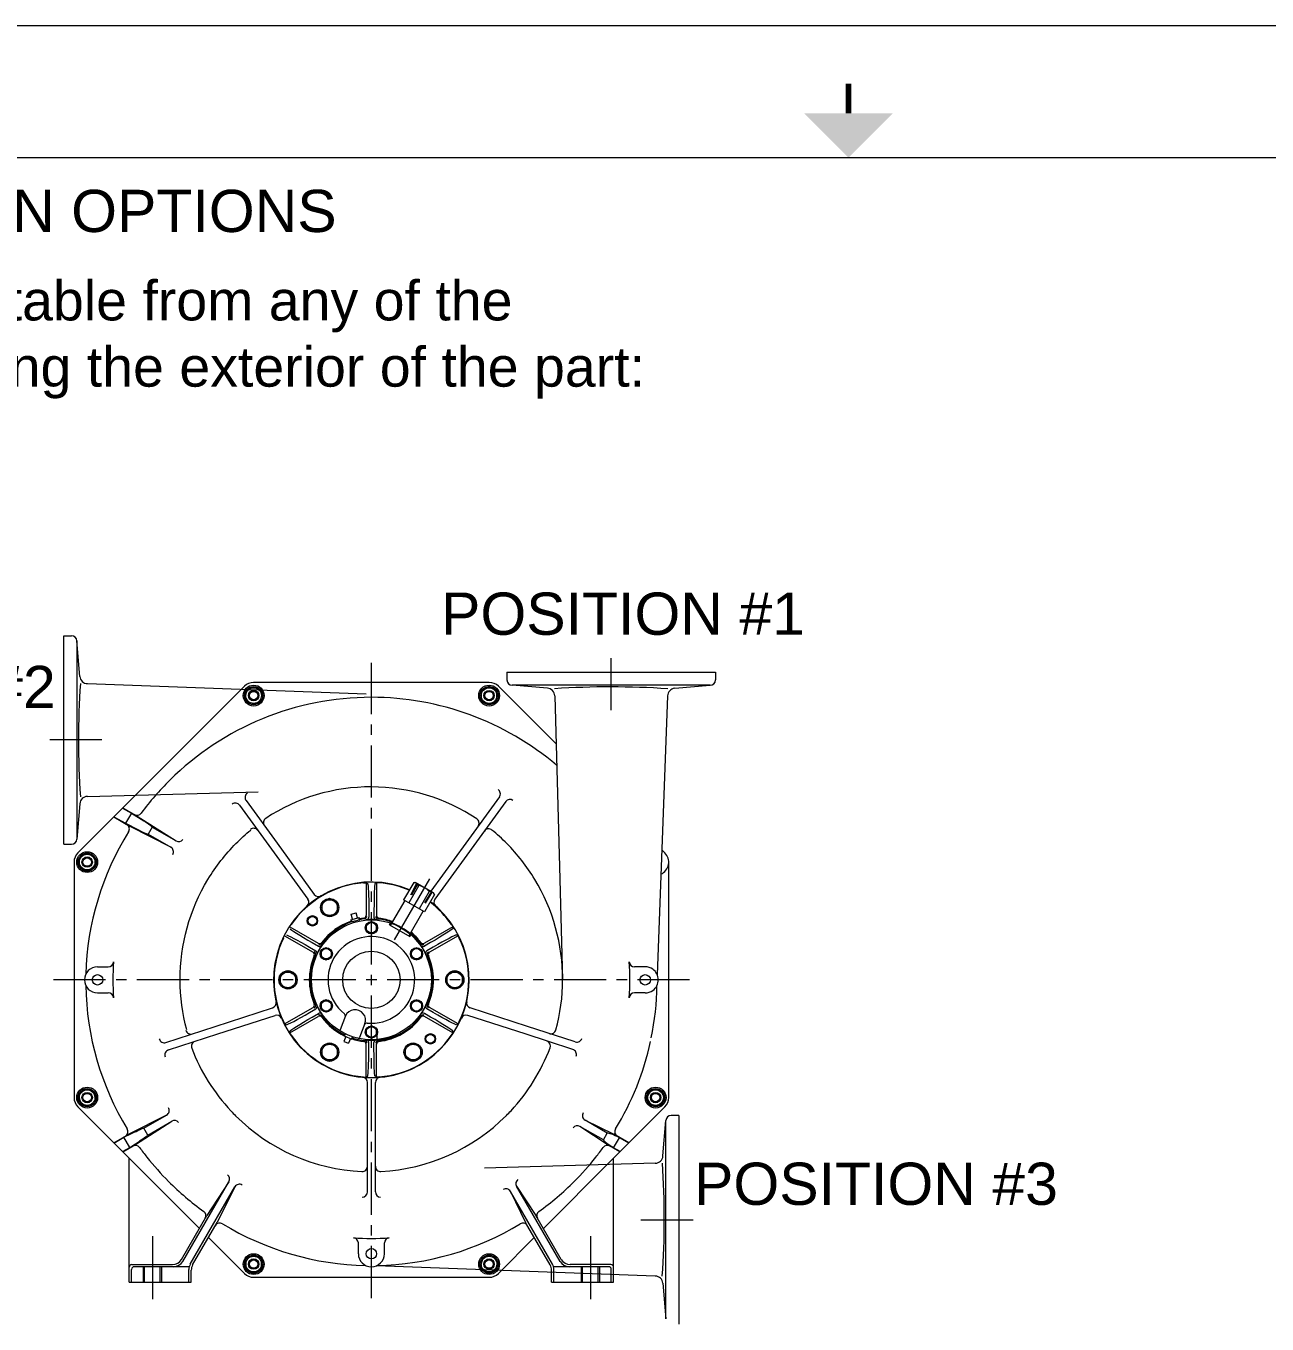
# Model space of a CAD drawing. Header units: millimetres. Extents: x -1229 to 6348, y -522 to 5252.
# Drawn here: x 1558 to 3069, y 3671 to 5252 of the extents above; entities that cross this region are included whole.
import ezdxf
from ezdxf.enums import TextEntityAlignment as Align

# ---------------------------------------------------------------- set-up
doc = ezdxf.new("R2010")
doc.units = ezdxf.units.MM
doc.header["$LTSCALE"] = 25.4
doc.linetypes.add('CENTER', pattern=[2, 1.25, -0.25, 0.25, -0.25])
doc.linetypes.add('HIDDEN', pattern=[0.375, 0.25, -0.125])
for name, color, linetype, lineweight in [('CEN', 3, 'CENTER', 5), ('CEN-HIDE', 3, 'CENTER', 5), ('HID', 6, 'HIDDEN', 5), ('HID-HIDE', 6, 'HIDDEN', 5), ('OBJ', 7, 'Continuous', 5), ('TXT', 7, 'Continuous', 5)]:
    doc.layers.add(name, color=color, linetype=linetype, lineweight=lineweight)
doc.layers.add('Title Block', color=7, linetype='Continuous')
doc.styles.add('ACANSTS', font='romans.shx', dxfattribs={"height": 25.4})
doc.styles.add('Roman', font='romans')
doc.styles.get("Standard").update_dxf_attribs({"font": 'arial.ttf'})

# ---------------------------------------------------------------- blocks, each defined once
blk = doc.blocks.new('LONE STAR BLOWER TITLE BLOCK (SIZE A)')
at = {"layer": 'Title Block', "lineweight": 15}
for p, q in [((600.08, 457.2), (0, 457.2)), ((587.38, 444.5), (12.7, 444.5)), ((587.38, 444.5), (12.7, 444.5))]:
    blk.add_line(p, q, dxfattribs=at)
at = {"layer": 'Title Block', "lineweight": 15, "const_width": 0.572}
blk.add_lwpolyline([(300.04, 451.64), (300.04, 448.79)], dxfattribs=at)
at = {"layer": 'Title Block', "lineweight": 15}
blk.add_solid([(295.75, 448.79), (304.32, 448.79), (300.04, 444.5)], dxfattribs=at)
at = {"layer": 'Title Block', "lineweight": 15, "style": 'ACANSTS'}
for tag, p, height in [('DRAWN_BY', (364.98, 58.05), 3.43), ('DRAWN_DATE', (394.07, 58.26), 3.43), ('DRAWING_SUBTITLE', (444.84, 50.21), 5.14), ('CHECKED_BY', (365.54, 49.27), 3.43), ('CHECK_DATE', (393.59, 49.29), 3.43), ('ENGINEER', (365.39, 40.85), 3.43), ('ENG_DATE', (393.36, 40.71), 3.43), ('DRAWING_SUBTITLE', (444.78, 39.35), 5.14), ('MANUFACTURING', (365.28, 32.27), 3.43), ('MFG_DATE', (393.39, 32.25), 3.43), ('CONTROL', (365.28, 23.7), 3.43), ('CONTROL_DATE', (393.39, 23.67), 3.43), ('CAGE_CODE', (450.28, 23.27), 3.43), ('MODEL_FILE_NAME', (210.7, 15.52), 3.43), ('APPROVED_BY', (364.99, 14.44), 3.43), ('APPROVAL_DATE', (393.18, 14.26), 3.43)]:
    blk.add_attdef(tag, p, '', height=height, dxfattribs=at)
at = {"layer": 'Title Block', "lineweight": 15, "style": 'Roman', "flags": 8}
for tag, height, p in [('DWG_NUMBER', 7.14, (480.3, 29.15)), ('SCALE', 3.43, (454.75, 17.88)), ('SHEETNUMBER', 3.43, (539.89, 17.88)), ('TOTA_SHEETS', 3.43, (556.11, 17.82))]:
    blk.add_attdef(tag, text='', height=height, dxfattribs=at).set_placement(p, align=Align.TOP_LEFT)
at = {"layer": 'Title Block', "lineweight": 15, "style": 'ACANSTS'}
blk.add_attdef('REVISION', text='', height=3.43, dxfattribs=at).set_placement((580.38, 22.69), align=Align.CENTER)

msp = doc.modelspace()

# ---------------------------------------------------------------- linework, layer by layer
at = {"lineweight": 5}
for p, q in [((1683.625, 3721.698), (1759.241, 3721.698)), ((2197.975, 3721.698), (2273.591, 3721.698))]:
    msp.add_line(p, q, dxfattribs=at)
at = {"layer": 'CEN', "color": 5, "linetype": 'CENTER', "lineweight": 5, "ltscale": 2}
for p, q in [((1978.608, 3702.464), (1978.608, 4476.01)), ((2270.708, 4418.279), (2270.708, 4485.776)), ((1650.327, 4382.098), (1582.83, 4382.098)), ((2366.142, 4089.998), (1591.075, 4089.998)), ((2306.889, 3797.898), (2374.386, 3797.898))]:
    msp.add_line(p, q, dxfattribs=at)
at = {"layer": 'CEN', "color": 5, "linetype": 'Continuous', "lineweight": 5, "ltscale": 0.75}
msp.add_line((2006.746, 4138.734), (2049.735, 4213.194), dxfattribs=at)
at = {"layer": 'CEN-HIDE', "color": 5, "linetype": 'Continuous', "lineweight": 5, "ltscale": 2}
for p, q in [((1711.908, 3778.054), (1711.908, 3701.37)), ((2245.308, 3778.054), (2245.308, 3701.37))]:
    msp.add_line(p, q, dxfattribs=at)
at = {"layer": 'HID', "color": 7, "linetype": 'Continuous', "lineweight": 5}
for p, q in [((2000.723, 4156.876), (2002.431, 4159.835)), ((2027.177, 4145.547), (2025.469, 4142.589)), ((1985.085, 4023.323), (1985.085, 4016.553)), ((2010.082, 4022.87), (2010.082, 4023.777))]:
    msp.add_line(p, q, dxfattribs=at)
for centre, radius, start, end in [((1971.582, 4110.136), 94.552, 278.210406, 294.027692), ((1983.151, 4076.823), 60.302, 271.838089, 296.526012)]:
    msp.add_arc(centre, radius, start, end, dxfattribs=at)
at = {"layer": 'HID-HIDE', "color": 7, "linetype": 'Continuous', "lineweight": 5, "ltscale": 2}
for p, q in [((2142.292, 4307.079), (2055.972, 4188.27)), ((1863.681, 4256.392), (1909.053, 4193.943)), ((2093.529, 4256.383), (2050.975, 4197.813)), ((1856.885, 4249.325), (1901.244, 4188.27)), ((2207.729, 4227.749), (2211.581, 4089.998)), ((1972.257, 4208.396), (1974.201, 4206.871)), ((1972.258, 4208.31), (1972.258, 4168.281)), ((1984.959, 4208.396), (1983.015, 4206.871)), ((1984.958, 4208.31), (1984.958, 4168.281)), ((2030.118, 4208.546), (2017.922, 4187.421)), ((2036.468, 4204.879), (2024.272, 4183.755)), ((2026.519, 4193.602), (2034.037, 4207.593)), ((2035.136, 4206.958), (2027.619, 4192.967)), ((2030.118, 4208.546), (2032.387, 4208.546)), ((2054.384, 4195.846), (2032.387, 4208.546)), ((2049.168, 4197.547), (2036.972, 4176.422)), ((2051.634, 4197.433), (2043.277, 4183.927)), ((2055.518, 4193.881), (2043.322, 4172.756)), ((2044.377, 4183.292), (2052.734, 4196.798)), ((2055.518, 4193.881), (2054.384, 4195.846)), ((1975.433, 4175.137), (1975.433, 4166.387)), ((1981.783, 4175.137), (1981.783, 4166.387)), ((2002.097, 4156.083), (2019.623, 4186.439)), ((2043.322, 4172.756), (2017.922, 4187.421)), ((2024.094, 4143.383), (2041.62, 4173.739)), ((1953.724, 4163.24), (1963.538, 4165.869)), ((1953.724, 4163.24), (1954.51, 4160.627)), ((1953.92, 4169.866), (1960.054, 4171.51)), ((1955.564, 4163.733), (1953.92, 4169.866)), ((1954.171, 4163.359), (1954.998, 4160.61)), ((1961.698, 4165.376), (1960.054, 4171.51)), ((1963.091, 4165.749), (1963.749, 4162.955)), ((1963.538, 4165.869), (1964.163, 4163.213)), ((1872.971, 4143.655), (1907.638, 4123.64)), ((1879.321, 4154.653), (1913.988, 4134.639)), ((2077.895, 4154.653), (2043.228, 4134.639)), ((2084.245, 4143.655), (2049.578, 4123.64)), ((2077.968, 4154.697), (2077.62, 4152.251)), ((2084.319, 4143.697), (2082.027, 4144.618)), ((1903.288, 4129.818), (1910.866, 4125.443)), ((1906.463, 4135.317), (1914.041, 4130.942)), ((2050.753, 4135.317), (2043.175, 4130.942)), ((2053.928, 4129.818), (2046.35, 4125.443)), ((2312.11, 4105.873), (2298.995, 4105.873)), ((2312.11, 4074.123), (2298.995, 4074.123)), ((1788.556, 4033.321), (1858.256, 4055.968)), ((1791.432, 4024.106), (1861.239, 4046.788)), ((1872.971, 4036.341), (1907.638, 4056.356)), ((1903.288, 4050.178), (1910.866, 4054.553)), ((1906.463, 4044.679), (1914.041, 4049.054)), ((2050.753, 4044.679), (2043.175, 4049.054)), ((2053.928, 4050.178), (2046.35, 4054.553)), ((2084.245, 4036.341), (2049.578, 4056.356)), ((2165.784, 4024.106), (2095.977, 4046.788)), ((2168.66, 4033.321), (2098.96, 4055.968)), ((1872.897, 4036.299), (1875.189, 4035.378)), ((1879.321, 4025.342), (1913.988, 4045.357)), ((1947.269, 4046.333), (1940.402, 4029.336)), ((1970.819, 4036.818), (1963.952, 4019.821)), ((2077.895, 4025.342), (2043.228, 4045.357)), ((2084.319, 4036.299), (2082.027, 4035.378)), ((2225.394, 4014.887), (2168.66, 4033.321)), ((1879.248, 4025.299), (1879.596, 4027.745)), ((1947.31, 4021.007), (1944.931, 4015.119)), ((1944.931, 4015.119), (1950.818, 4012.741)), ((1945.543, 4021.721), (1946.687, 4024.319)), ((1945.543, 4021.721), (1954.963, 4017.915)), ((1945.972, 4021.547), (1947.104, 4024.118)), ((1953.197, 4018.628), (1950.818, 4012.741)), ((1954.534, 4018.088), (1955.507, 4020.723)), ((1954.963, 4017.915), (1955.946, 4020.578)), ((2077.968, 4025.299), (2077.62, 4027.745)), ((2194.16, 4014.887), (2165.784, 4024.106)), ((1972.258, 3971.685), (1972.258, 4011.715)), ((1975.433, 4004.859), (1975.433, 4013.609)), ((1981.783, 4004.859), (1981.783, 4013.609)), ((1984.958, 3971.685), (1984.958, 4011.715)), ((1972.257, 3971.6), (1974.201, 3973.124)), ((1984.959, 3971.6), (1983.015, 3973.124)), ((1973.782, 3831.774), (1973.782, 3965.021)), ((1983.434, 3831.774), (1983.434, 3965.021)), ((1683.625, 3721.698), (1683.625, 3868.756)), ((1686.049, 3870.423), (1769.158, 3787.314)), ((2188.058, 3787.314), (2271.167, 3870.423)), ((2273.591, 3721.698), (2273.591, 3868.756)), ((1748.879, 3747.098), (1804.973, 3844.256)), ((1804.973, 3844.256), (1778.17, 3802.922)), ((1758.06, 3743.695), (1812.489, 3837.969)), ((1812.489, 3837.969), (1790.755, 3794.56)), ((2199.157, 3743.695), (2147.893, 3832.486)), ((2147.893, 3832.486), (2166.461, 3794.56)), ((2208.337, 3747.098), (2155.426, 3838.743)), ((2155.426, 3838.743), (2179.046, 3802.922)), ((1747.409, 3749.644), (1778.17, 3802.922)), ((1760.942, 3742.923), (1790.755, 3794.56)), ((2196.274, 3742.923), (2166.461, 3794.56)), ((2209.807, 3749.644), (2179.046, 3802.922)), ((1780.198, 3776.274), (1823.921, 3732.551)), ((1962.733, 3756.496), (1962.733, 3769.611)), ((1994.483, 3756.496), (1994.483, 3769.611)), ((2133.296, 3732.551), (2177.018, 3776.274)), ((1686.508, 3721.698), (1686.508, 3737.446)), ((1686.927, 3743.294), (1736.411, 3743.294)), ((1756.822, 3740.748), (1689.81, 3740.748)), ((1700.732, 3739.954), (1700.732, 3721.698)), ((1702.383, 3721.698), (1702.383, 3739.954)), ((1721.433, 3721.698), (1721.433, 3739.954)), ((1723.084, 3739.954), (1723.084, 3721.698)), ((1756.358, 3721.698), (1756.358, 3737.345)), ((1759.241, 3721.698), (1759.241, 3736.573)), ((2197.975, 3721.698), (2197.975, 3736.573)), ((2267.406, 3740.748), (2200.394, 3740.748)), ((2200.858, 3721.698), (2200.858, 3737.345)), ((2270.289, 3743.294), (2220.805, 3743.294)), ((2234.132, 3739.954), (2234.132, 3721.698)), ((2235.783, 3721.698), (2235.783, 3739.954)), ((2254.833, 3721.698), (2254.833, 3739.954)), ((2256.484, 3739.954), (2256.484, 3721.698)), ((2270.708, 3721.698), (2270.708, 3737.446)), ((1835.236, 3727.864), (2121.98, 3727.864))]:
    msp.add_line(p, q, dxfattribs=at)
at = {"layer": 'HID-HIDE', "color": 7, "linetype": 'Continuous', "lineweight": 5}
msp.add_line((2000.723, 4156.876), (2025.469, 4142.589), dxfattribs=at)
at = {"layer": 'HID-HIDE', "color": 7, "linetype": 'Continuous', "lineweight": 5, "ltscale": 2}
for points in [[(1753.864, 4029.05, -0.06577245), (1745.635, 4089.998, -0.13772624), (1779.602, 4212.303, -0.13772624)], [(2203.353, 4029.05, 0.06577245), (2211.581, 4089.998, 0.13772624), (2177.614, 4212.303, 0.13772624)], [(1807.478, 3930.438, 0.00892165), (1813.304, 3924.418, 0.18652453), (1967.138, 3856.61)], [(1990.116, 3856.677, 0.18574094), (2143.054, 3924.888, 0.00861043), (2148.663, 3930.711, 0.00861043)], [(1705.219, 3874.098, 0.02886161), (1731.657, 3844.418, 0.04032243), (1774.496, 3807.983)], [(2182.72, 3807.983, 0.04032243), (2225.559, 3844.418, 0.02886161), (2251.997, 3874.098, 0.02886161)], [(1797.285, 3792.887, 0.13230486), (1971.714, 3742.196, 0.19891237)], [(1985.502, 3742.196, 0.13230486), (2159.931, 3792.887, 0.04374574)]]:
    msp.add_lwpolyline(points, format="xyb", dxfattribs=at)
for points in [[(1937.333, 4183.485), (1927.808, 4188.985), (1918.283, 4183.485), (1918.283, 4172.487), (1927.808, 4166.988), (1937.333, 4172.487)], [(1972.258, 4149.832), (1978.608, 4146.166), (1984.958, 4149.832), (1984.958, 4157.164), (1978.608, 4160.83), (1972.258, 4157.164)], [(1923.615, 4114.416), (1929.965, 4118.082), (1929.965, 4125.414), (1923.615, 4129.08), (1917.265, 4125.414), (1917.265, 4118.082)], [(2027.251, 4125.414), (2027.251, 4118.082), (2033.601, 4114.416), (2039.951, 4118.082), (2039.951, 4125.414), (2033.601, 4129.08)], [(1877.008, 4100.996), (1867.483, 4095.497), (1867.483, 4084.499), (1877.008, 4078.999), (1886.533, 4084.499), (1886.533, 4095.497)], [(2080.208, 4078.999), (2089.733, 4084.499), (2089.733, 4095.497), (2080.208, 4100.996), (2070.683, 4095.497), (2070.683, 4084.499)], [(1929.965, 4054.582), (1929.965, 4061.914), (1923.615, 4065.58), (1917.265, 4061.914), (1917.265, 4054.582), (1923.615, 4050.916)], [(2033.601, 4065.58), (2027.251, 4061.914), (2027.251, 4054.582), (2033.601, 4050.916), (2039.951, 4054.582), (2039.951, 4061.914)], [(1984.958, 4030.164), (1978.608, 4033.83), (1972.258, 4030.164), (1972.258, 4022.832), (1978.608, 4019.166), (1984.958, 4022.832)], [(1918.283, 4007.509), (1918.283, 3996.511), (1927.808, 3991.011), (1937.333, 3996.511), (1937.333, 4007.509), (1927.808, 4013.008)], [(2019.883, 3996.511), (2029.408, 3991.011), (2038.933, 3996.511), (2038.933, 4007.509), (2029.408, 4013.008), (2019.883, 4007.509)], [(1825.711, 3738.367), (1835.236, 3732.868), (1844.761, 3738.367), (1844.761, 3749.366), (1835.236, 3754.865), (1825.711, 3749.366)], [(2119.134, 3733.243), (2129.758, 3736.089), (2132.604, 3746.713), (2124.827, 3754.49), (2114.203, 3751.644), (2111.357, 3741.02)]]:
    msp.add_lwpolyline(points, close=True, dxfattribs=at)
for centre, radius in [((1835.236, 4436.129), 5.131), ((2121.98, 4436.129), 5.131), ((1632.477, 4233.37), 5.131), ((1927.808, 4177.986), 11.087), ((1927.808, 4177.986), 9.525), ((1906.766, 4161.84), 6.35), ((1906.766, 4161.84), 5.359), ((1978.608, 4089.998), 73.025), ((1978.608, 4153.498), 7.442), ((1978.608, 4153.498), 6.35), ((1923.615, 4121.748), 7.442), ((1923.615, 4121.748), 6.35), ((2033.601, 4121.748), 7.442), ((2033.601, 4121.748), 6.35), ((1978.608, 4089.998), 34.925), ((1877.008, 4089.998), 11.087), ((1877.008, 4089.998), 9.525), ((2080.208, 4089.998), 11.087), ((2080.208, 4089.998), 9.525), ((2312.11, 4089.998), 6.35), ((1923.615, 4058.248), 7.442), ((1923.615, 4058.248), 6.35), ((2033.601, 4058.248), 7.442), ((2033.601, 4058.248), 6.35), ((1978.608, 4026.498), 7.442), ((1978.608, 4026.498), 6.35), ((2050.45, 4018.156), 6.35), ((2050.45, 4018.156), 5.359), ((1927.808, 4002.01), 11.087), ((1927.808, 4002.01), 9.525), ((2029.408, 4002.01), 11.087), ((2029.408, 4002.01), 9.525), ((1632.477, 3946.626), 5.131), ((2324.74, 3946.626), 5.131), ((1978.608, 3756.496), 6.35), ((1835.236, 3743.866), 12.7), ((1835.236, 3743.866), 11.087), ((1835.236, 3743.866), 9.525), ((1835.236, 3743.866), 6.35), ((1835.236, 3743.866), 5.131), ((2121.98, 3743.866), 12.7), ((2121.98, 3743.866), 11.087), ((2121.98, 3743.866), 9.525), ((2121.98, 3743.866), 6.35), ((2121.98, 3743.866), 5.131)]:
    msp.add_circle(centre, radius, dxfattribs=at)
for centre, radius, start, end in [((1978.608, 4089.998), 119.126, 67.071185, 52.928815), ((1978.608, 4089.998), 118.567, 94.597202, 145.402798), ((1978.608, 4089.998), 118.567, 67.104683, 85.402798), ((2030.614, 4202.073), 6.492, 25.615753, 85.615753), ((2031.253, 4181.181), 24.266, 42.412046, 77.587954), ((1914.19, 4197.676), 6.35, 216, 300.88996), ((2049.664, 4191.074), 6.492, 34.384247, 94.384247), ((1896.107, 4184.538), 6.35, 311.11004, 36), ((1978.608, 4089.998), 118.567, 34.597202, 52.895317), ((2061.109, 4184.538), 6.35, 144, 228.88996), ((1978.608, 4089.998), 75.574, 108.812941, 142.971153), ((1978.608, 4089.998), 75.574, 97.028847, 101.187059), ((1978.608, 4089.998), 74.811, 96.53425, 101.166004), ((1968.956, 4168.281), 3.302, 277.028847, 0), ((1969.719, 4167.603), 3.302, 276.53425, 0), ((1972.131, 4166.387), 3.302, 274.846517, 0), ((1978.608, 4089.998), 73.361, 85.153483, 94.846517), ((1985.085, 4166.387), 3.302, 180, 265.153483), ((1987.147, 4167.29), 3.302, 180, 263.696101), ((1988.26, 4168.281), 3.302, 180, 262.971153), ((1978.608, 4089.998), 74.461, 69.820374, 83.696101), ((1978.608, 4089.998), 75.574, 69.674279, 82.971153), ((1962.278, 4061.714), 106.018, 52.254996, 67.745004), ((1987.309, 4105.068), 56.816, 72.916281, 74.564396), ((1978.608, 4089.998), 74.461, 117.182505, 143.696101), ((1978.608, 4089.998), 52.797, 264.573562, 231.426438), ((1987.309, 4105.068), 56.816, 45.435604, 47.083719), ((1978.608, 4089.998), 74.461, 36.303899, 50.179626), ((1978.608, 4089.998), 75.574, 37.028847, 50.325721), ((1978.608, 4089.998), 118.567, 154.597202, 205.402798), ((1909.215, 4122.583), 3.302, 334.846517, 60), ((1978.608, 4089.998), 73.361, 145.153483, 154.846517), ((1915.639, 4137.499), 3.302, 240, 322.971153), ((1915.692, 4133.802), 3.302, 240, 325.153483), ((1915.94, 4136.039), 3.302, 240, 323.696101), ((2041.276, 4136.039), 3.302, 216.303899, 300), ((1978.608, 4089.998), 73.361, 25.153483, 34.846517), ((2041.524, 4133.802), 3.302, 214.846517, 300), ((2041.577, 4137.499), 3.302, 217.028847, 300), ((2048.001, 4122.583), 3.302, 120, 205.153483), ((1978.608, 4089.998), 118.567, 334.597202, 25.402798), ((1978.608, 4089.998), 75.574, 157.028847, 202.971153), ((1978.608, 4089.998), 74.461, 156.303899, 203.696101), ((1905.987, 4120.781), 3.302, 337.028847, 60), ((1907.402, 4121.25), 3.302, 336.303899, 60), ((2049.815, 4121.25), 3.302, 120, 203.696101), ((1978.608, 4089.998), 74.461, 336.303899, 23.696101), ((2051.229, 4120.781), 3.302, 120, 202.971153), ((1978.608, 4089.998), 75.574, 337.028847, 22.971153), ((1978.608, 4089.998), 314.807, 356.031795, 3.968205), ((2298.995, 4112.223), 6.35, 183.968205, 270), ((2312.11, 4089.998), 15.875, 54.760673, 90), ((1856.294, 4062.007), 6.35, 288, 12.88996), ((2100.922, 4062.007), 6.35, 167.11004, 252), ((2298.995, 4067.773), 6.35, 90, 176.031795), ((2312.11, 4089.998), 15.875, 270, 306.114678), ((1863.201, 4040.749), 6.35, 23.11004, 108), ((1905.987, 4059.215), 3.302, 300, 22.971153), ((1907.402, 4058.746), 3.302, 300, 23.696101), ((1909.215, 4057.413), 3.302, 300, 25.153483), ((1978.608, 4089.998), 73.361, 205.153483, 214.846517), ((1915.692, 4046.194), 3.302, 34.846517, 120), ((1915.94, 4043.957), 3.302, 36.303899, 120), ((1943.629, 4046.139), 3.302, 338, 51.426438), ((2041.276, 4043.957), 3.302, 60, 143.696101), ((1978.608, 4089.998), 73.361, 325.153483, 334.846517), ((2041.524, 4046.194), 3.302, 60, 145.153483), ((2048.001, 4057.413), 3.302, 154.846517, 240), ((2049.815, 4058.746), 3.302, 156.303899, 240), ((2051.229, 4059.215), 3.302, 157.028847, 240), ((2094.015, 4040.749), 6.35, 72, 156.88996), ((1915.639, 4042.497), 3.302, 37.028847, 120), ((1978.608, 4089.998), 75.574, 217.028847, 244.152434), ((1978.608, 4089.998), 74.461, 216.303899, 244.121052), ((1973.303, 4034.15), 3.302, 84.573562, 158), ((1978.608, 4089.998), 74.461, 276.303899, 323.696101), ((1978.608, 4089.998), 75.574, 277.028847, 322.971153), ((2041.577, 4042.497), 3.302, 60, 142.971153), ((1978.608, 4089.998), 118.567, 214.597202, 265.402798), ((1941.885, 4028.737), 1.6, 158, 239.059691), ((1978.608, 4089.998), 75.574, 251.847566, 262.971153), ((1978.608, 4089.998), 74.461, 251.878948, 263.696101), ((1962.468, 4020.421), 1.6, 256.940309, 338), ((1968.956, 4011.715), 3.302, 0, 82.971153), ((1970.07, 4012.705), 3.302, 0, 83.696101), ((1978.608, 4089.998), 73.361, 265.153483, 274.846517), ((1972.131, 4013.609), 3.302, 0, 85.153483), ((1985.085, 4013.609), 3.302, 94.846517, 180), ((1987.147, 4012.705), 3.302, 96.303899, 180), ((1988.26, 4011.715), 3.302, 97.028847, 180), ((1978.608, 4089.998), 118.567, 274.597202, 325.402798), ((2197.225, 4030.716), 6.35, 252, 344.785297), ((2228.904, 4020.423), 6.35, 299.325367, 344.465624), ((1967.432, 3965.021), 6.35, 0, 84.88996), ((1989.784, 3965.021), 6.35, 95.11004, 180), ((1967.432, 3862.953), 6.35, 267.344069, 0), ((1989.784, 3863.018), 6.35, 180, 272.992645), ((1799.474, 3847.431), 6.35, 330, 53.554386), ((1817.988, 3834.794), 6.35, 57.814527, 150), ((2160.925, 3841.918), 6.35, 126.31261, 210), ((1967.432, 3831.774), 6.35, 270, 0), ((1989.784, 3831.774), 6.35, 180, 270), ((2142.394, 3829.311), 6.35, 30, 122.140539), ((1770.784, 3802.83), 6.35, 330, 54.236217), ((1793.988, 3787.46), 6.35, 58.722024, 150), ((2163.228, 3787.46), 6.35, 30, 121.277976), ((2186.432, 3802.83), 6.35, 125.763783, 210), ((1978.608, 4089.998), 314.807, 266.031795, 273.968205), ((1956.383, 3769.611), 6.35, 0, 86.031795), ((2000.833, 3769.611), 6.35, 93.968205, 180), ((1736.411, 3755.994), 12.7, 270, 330), ((1737.881, 3753.448), 12.7, 270, 330), ((1978.608, 3756.496), 15.875, 180, 0), ((2219.336, 3753.448), 12.7, 210, 270), ((2220.805, 3755.994), 12.7, 210, 270), ((1686.927, 3739.992), 3.302, 90, 180), ((1689.81, 3737.446), 3.302, 90, 180), ((1769.058, 3737.345), 12.7, 150, 180), ((1771.941, 3736.573), 12.7, 150, 180), ((1835.236, 3743.866), 16.002, 225, 270), ((2121.98, 3743.866), 16.002, 270, 315), ((2185.275, 3736.573), 12.7, 0, 30), ((2188.158, 3737.345), 12.7, 0, 30), ((2267.406, 3737.446), 3.302, 0, 90), ((2270.289, 3739.992), 3.302, 0, 90)]:
    msp.add_arc(centre, radius, start, end, dxfattribs=at)
at = {"layer": 'HID-HIDE', "color": 7, "linetype": 'Continuous', "lineweight": 5, "ltscale": 2, "extrusion": (0, 0, -1)}
for centre, major_axis, ratio, start_param, end_param in [((1968.954, 4208.171), (3.306, 0.22), 0.03491045, 4.72019707, 6.24282349), ((1969.087, 4208.067), (3.306, 0.22), 0.03491031, -1.56298825, -0.03923226), ((1974.161, 4175.137), (0, -31.75), 0.0400641, 3.17299791, 4.71238898), ((1959.336, 4161.921), (-4.826, -1.293), 0.0661273, 3.14159265, 6.28318531), ((2076.098, 4157.278), (1.844, -2.753), 0.03491031, -1.56298825, -0.03923226), ((2076.122, 4157.446), (1.844, -2.753), 0.03491045, 4.72019707, 6.24282349), ((1902.652, 4128.716), (27.496, -15.875), 0.0400641, 3.17299791, 4.71238898), ((2050.117, 4136.419), (-27.496, -15.875), 0.0400641, 3.17299791, 4.71238898), ((2054.564, 4051.28), (-27.496, 15.875), 0.0400641, 3.17299791, 4.71238898), ((1907.099, 4043.577), (27.496, 15.875), 0.0400641, 3.17299791, 4.71238898), ((2085.619, 4039.209), (-1.462, -2.974), 0.03491031, -1.56298825, -0.03923226), ((2085.619, 4039.209), (-1.462, -2.974), 0.03491031, -1.56298825, -0.03923226), ((2085.777, 4039.272), (-1.463, -2.973), 0.03491045, 4.72019707, 6.24282349), ((2085.777, 4039.272), (-1.463, -2.973), 0.03491045, 4.72019707, 6.24282349), ((1881.094, 4022.55), (-1.844, 2.753), 0.03491045, 4.72019707, 6.24282349), ((1881.118, 4022.718), (-1.844, 2.753), 0.03491031, -1.56298825, -0.03923226), ((1983.055, 4004.859), (0, 31.75), 0.0400641, 3.17299791, 4.71238898), ((1988.129, 3971.929), (-3.306, -0.22), 0.03491031, -1.56298825, -0.03923226), ((1988.263, 3971.824), (-3.306, -0.22), 0.03491045, 4.72019707, 6.24282349)]:
    msp.add_ellipse(centre, major_axis=major_axis, ratio=ratio, start_param=start_param, end_param=end_param, dxfattribs=at)
at = {"layer": 'HID-HIDE', "color": 7, "linetype": 'Continuous', "lineweight": 5, "ltscale": 2}
for centre, major_axis, ratio, start_param, end_param in [((1983.055, 4175.137), (0, -31.75), 0.0400641, 3.17299791, 4.71238898), ((1988.129, 4208.067), (-3.306, 0.22), 0.03491031, -1.56298825, -0.03923226), ((1988.263, 4208.171), (-3.306, 0.22), 0.03491045, 4.72019707, 6.24282349), ((1944.525, 4156.374), (3.049, 1.485), 0.04547472, 4.71238046, 6.18060537), ((1959.541, 4161.156), (12.044, 3.499), 0.0911361, 1.97916635, 3.00639318), ((1907.099, 4136.419), (27.496, -15.875), 0.0400641, 3.17299791, 4.71238898), ((2054.564, 4128.716), (-27.496, -15.875), 0.0400641, 3.17299791, 4.71238898), ((2085.619, 4140.787), (-1.462, 2.974), 0.03491031, -1.56298825, -0.03923226), ((2085.777, 4140.724), (-1.463, 2.973), 0.03491045, 4.72019707, 6.24282349), ((1902.652, 4051.28), (27.496, 15.875), 0.0400641, 3.17299791, 4.71238898), ((1959.044, 4041.575), (-11.775, 4.758), 0.93772125, 3.14159265, 6.28318531), ((1871.44, 4039.272), (1.463, -2.973), 0.03491045, 4.72019707, 6.24282349), ((1871.597, 4039.209), (1.462, -2.974), 0.03491031, -1.56298825, -0.03923226), ((2050.117, 4043.577), (-27.496, 15.875), 0.0400641, 3.17299791, 4.71238898), ((2076.098, 4022.718), (1.844, 2.753), 0.03491031, -1.56298825, -0.03923226), ((2076.122, 4022.55), (1.844, 2.753), 0.03491045, 4.72019707, 6.24282349), ((1974.161, 4004.859), (0, 31.75), 0.0400641, 3.17299791, 4.71238898), ((1968.954, 3971.824), (3.306, -0.22), 0.03491045, 4.72019707, 6.24282349), ((1969.087, 3971.929), (3.306, -0.22), 0.03491031, -1.56298825, -0.03923226)]:
    msp.add_ellipse(centre, major_axis=major_axis, ratio=ratio, start_param=start_param, end_param=end_param, dxfattribs=at)
at = {"layer": 'OBJ', "color": 7, "linetype": 'Continuous', "lineweight": 5}
for p, q in [((1603.958, 4255.098), (1603.958, 4509.098)), ((1603.958, 4509.098), (1613.483, 4509.098)), ((1619.833, 4502.748), (1619.833, 4261.448)), ((1623.537, 4459.513), (1619.833, 4502.748)), ((2143.708, 4464.648), (2397.708, 4464.648)), ((2143.708, 4464.648), (2143.708, 4455.123)), ((2397.708, 4464.648), (2397.708, 4455.123)), ((1823.921, 4447.445), (1621.161, 4244.685)), ((1632.834, 4450.69), (1972.373, 4438.099)), ((2121.98, 4452.131), (1835.236, 4452.131)), ((2203.549, 4377.191), (2133.296, 4447.445)), ((2391.358, 4448.773), (2150.058, 4448.773)), ((2193.072, 4445.151), (2150.058, 4448.773)), ((2348.123, 4445.07), (2391.358, 4448.773)), ((2201.91, 4435.803), (2207.729, 4227.749)), ((2339.3, 4435.772), (2326.709, 4096.233)), ((1632.803, 4313.3), (1840.857, 4319.118)), ((1623.455, 4304.462), (1619.833, 4261.448)), ((1675.924, 4299.448), (1693.382, 4289.368)), ((1818.163, 4302.622), (1856.885, 4249.325)), ((1825.971, 4308.295), (1863.681, 4256.392)), ((2134.483, 4312.752), (2093.535, 4256.392)), ((1664.884, 4288.408), (1684.899, 4276.853)), ((1665.131, 4288.655), (1679.065, 4280.61)), ((1675.677, 4299.201), (1686.269, 4293.086)), ((1686.269, 4293.086), (1679.065, 4280.61)), ((1686.269, 4293.086), (1701.387, 4283.47)), ((1693.382, 4289.368), (1740.738, 4259.088)), ((1679.065, 4280.61), (1695.06, 4272.492)), ((1734.406, 4251.599), (1684.899, 4276.853)), ((1711.578, 4275.93), (1706.746, 4267.56)), ((1711.575, 4275.925), (1740.738, 4259.088)), ((1603.958, 4255.098), (1613.483, 4255.098)), ((1706.749, 4267.566), (1734.406, 4251.599)), ((2336.055, 4244.685), (2333.077, 4247.663)), ((1616.475, 4233.37), (1616.475, 3946.626)), ((2340.742, 3946.626), (2340.742, 4233.37)), ((1645.106, 4105.873), (1658.221, 4105.873)), ((1645.106, 4074.123), (1658.221, 4074.123)), ((1728.381, 4013.769), (1788.556, 4033.321)), ((1731.364, 4004.589), (1791.432, 4024.106)), ((2223.96, 4005.204), (2194.16, 4014.887)), ((2226.942, 4014.384), (2225.394, 4014.887)), ((1621.161, 3935.31), (1686.049, 3870.423)), ((1729.259, 3925.426), (1683.17, 3902.145)), ((1701.42, 3909.353), (1729.259, 3925.426)), ((2271.167, 3870.423), (2336.055, 3935.31)), ((2353.258, 3924.898), (2343.733, 3924.898)), ((2353.258, 3924.898), (2353.258, 3670.898)), ((1677.137, 3898.272), (1694.36, 3906.689)), ((1691.533, 3889.56), (1735.561, 3917.919)), ((1706.249, 3900.989), (1701.417, 3909.359)), ((1706.246, 3900.994), (1735.561, 3917.919)), ((1735.34, 3917.791), (1735.561, 3917.919)), ((2265.684, 3889.56), (2232.637, 3911.579)), ((2261.142, 3895.121), (2232.637, 3911.579)), ((2265.968, 3903.48), (2238.879, 3919.12)), ((2238.879, 3919.12), (2274.046, 3902.145)), ((2333.761, 3875.534), (2337.383, 3918.548)), ((2337.383, 3677.248), (2337.383, 3918.548)), ((1664.884, 3891.588), (1683.17, 3902.145)), ((1665.131, 3891.341), (1677.137, 3898.272)), ((1675.924, 3880.548), (1691.533, 3889.56)), ((1684.34, 3885.796), (1677.137, 3898.272)), ((1684.34, 3885.796), (1699.545, 3895.726)), ((2261.139, 3895.116), (2265.972, 3903.486)), ((2281.292, 3880.548), (2265.684, 3889.56)), ((2273.688, 3885.328), (2280.891, 3897.804)), ((2292.332, 3891.588), (2274.046, 3902.145)), ((2280.891, 3897.804), (2277.859, 3899.272)), ((2292.085, 3891.341), (2280.891, 3897.804)), ((1675.677, 3880.795), (1684.34, 3885.796)), ((1683.625, 3868.756), (1683.625, 3872.847)), ((2273.688, 3885.328), (2270.888, 3887.198)), ((2273.591, 3868.756), (2273.591, 3872.847)), ((2281.539, 3880.795), (2273.688, 3885.328)), ((2324.413, 3866.696), (2116.359, 3860.877)), ((2324.382, 3729.306), (1984.843, 3741.897)), ((2333.68, 3720.483), (2337.383, 3677.248))]:
    msp.add_line(p, q, dxfattribs=at)
for points in [[(1838.082, 4446.753), (1827.459, 4443.907), (1824.612, 4433.283), (1832.389, 4425.506), (1843.013, 4428.352), (1845.859, 4438.976)], [(2131.505, 4441.629), (2121.98, 4447.128), (2112.455, 4441.629), (2112.455, 4430.63), (2121.98, 4425.131), (2131.505, 4430.63)], [(1626.977, 4242.895), (1621.478, 4233.37), (1626.977, 4223.845), (1637.976, 4223.845), (1643.475, 4233.37), (1637.976, 4242.895)], [(1621.853, 3949.472), (1624.699, 3938.848), (1635.323, 3936.002), (1643.1, 3943.779), (1640.254, 3954.403), (1629.63, 3957.249)], [(2330.239, 3937.101), (2335.738, 3946.626), (2330.239, 3956.151), (2319.24, 3956.151), (2313.741, 3946.626), (2319.24, 3937.101)]]:
    msp.add_lwpolyline(points, close=True, dxfattribs=at)
for points in [[(1978.608, 4434.022, 0.19746791), (1733.024, 4333.096, 0.03851852), (1698.307, 4293.028, 0.2003657)], [(2204.273, 4351.327, 0.17745414), (1978.608, 4434.022, 0.19746791)], [(1978.608, 4324.968, 0.14709276), (1849.902, 4286.668, 0.19927976)], [(2106.908, 4286.058, 0.1468453), (1978.608, 4324.968, 0.2000242)], [(1682.925, 4270.411, 0.13371876), (1630.848, 4096.977, 0.2003657)], [(1779.602, 4212.303, -0.0591949), (1813.693, 4255.969, -0.0262592), (1831.814, 4272.421)], [(2177.614, 4212.303, 0.0591949), (2143.523, 4255.969, 0.0262592), (2125.402, 4272.421)], [(1630.767, 4083.185, 0.13427801), (1681.207, 3908.524, 0.19378707)], [(2319.533, 4019.213, 0.04678585), (2326.449, 4083.185)], [(1759.79, 4006.808, 0.09677298), (1807.478, 3930.438, 0.09677298)], [(2148.663, 3930.711, 0.09682432), (2196.246, 4007.203)], [(2276.009, 3908.524, 0.08363324), (2318.598, 4014.778, 0.08363324)], [(1696.364, 3885.777, 0.01063488), (1705.219, 3874.098, 0.01063488)], [(2251.997, 3874.098, 0.01063488), (2260.852, 3885.777)]]:
    msp.add_lwpolyline(points, format="xyb", dxfattribs=at)
for centre, radius in [((1835.236, 4436.129), 12.7), ((1835.236, 4436.129), 11.087), ((1835.236, 4436.129), 9.525), ((1835.236, 4436.129), 6.35), ((2121.98, 4436.129), 12.7), ((2121.98, 4436.129), 11.087), ((2121.98, 4436.129), 9.525), ((2121.98, 4436.129), 6.35), ((1632.477, 4233.37), 12.7), ((1632.477, 4233.37), 11.087), ((1632.477, 4233.37), 9.525), ((1632.477, 4233.37), 6.35), ((1645.106, 4089.998), 6.35), ((1632.477, 3946.626), 12.7), ((1632.477, 3946.626), 11.087), ((1632.477, 3946.626), 9.525), ((1632.477, 3946.626), 6.35), ((2324.74, 3946.626), 12.7), ((2324.74, 3946.626), 11.087), ((2324.74, 3946.626), 9.525), ((2324.74, 3946.626), 6.35)]:
    msp.add_circle(centre, radius, dxfattribs=at)
for centre, radius, start, end in [((1613.483, 4502.748), 6.35, 0, 90), ((1633.153, 4460.337), 9.652, 184.895909, 268.105313), ((2629.397, 4381.368), 1007.536, 176.038614, 183.887547), ((1835.236, 4436.129), 16.002, 90, 135), ((2121.98, 4436.129), 16.002, 45, 90), ((2150.058, 4455.123), 6.35, 180, 270), ((2192.262, 4435.533), 9.652, 1.601859, 85.186586), ((2269.979, 3439.209), 1007.536, 86.038614, 93.887547), ((2348.947, 4435.453), 9.652, 94.895909, 178.105313), ((2391.358, 4455.123), 6.35, 270, 0), ((1831.109, 4312.027), 6.35, 123.597051, 216), ((2129.346, 4316.484), 6.35, 324, 56.354306), ((1633.073, 4303.652), 9.652, 91.601859, 175.186586), ((1813.025, 4298.889), 6.35, 36, 128.402949), ((2147.429, 4303.346), 6.35, 55.403923, 144), ((1693.202, 4296.804), 6.35, 240, 323.5049), ((1853.389, 4281.361), 6.35, 123.307553, 216), ((2103.396, 4280.767), 6.35, 324, 56.420753), ((1677.537, 4273.771), 6.35, 328.053738, 60), ((1835.336, 4268.181), 6.35, 36, 128.956122), ((2121.386, 4267.502), 6.35, 50.772186, 144), ((1613.483, 4261.448), 6.35, 270, 0), ((1743.913, 4264.587), 6.35, 240, 323.354518), ((1632.477, 4233.37), 16.002, 135, 180), ((1731.231, 4246.099), 6.35, 327.747025, 60), ((2324.74, 4233.37), 16.002, 294.017725, 45), ((1658.221, 4112.223), 6.35, 270, 356.031795), ((1978.608, 4089.998), 314.807, 176.031795, 183.968205), ((1645.106, 4089.998), 15.875, 90, 270), ((2312.11, 4089.998), 15.875, 306.114678, 54.760673), ((1658.221, 4067.773), 6.35, 3.968205, 90), ((1726.419, 4019.808), 6.35, 195.553114, 288), ((1758.769, 4030.319), 6.35, 195.318107, 288), ((1765.722, 4009.076), 6.35, 108, 200.926931), ((2190.311, 4009.46), 6.35, 58.70738, 72), ((2190.311, 4009.46), 6.35, 339.176546, 58.70738), ((2228.904, 4020.423), 6.35, 252, 299.325367), ((1733.326, 3998.55), 6.35, 108, 200.446886), ((2221.997, 3999.165), 6.35, 339.534376, 72), ((1632.477, 3946.626), 16.002, 180, 225), ((2324.74, 3946.626), 16.002, 315, 0), ((1726.084, 3930.925), 6.35, 300, 32.208128), ((2242.054, 3924.619), 6.35, 147.88138, 240), ((2343.733, 3918.548), 6.35, 90, 180), ((1675.788, 3905.215), 6.35, 300, 31.403769), ((1738.736, 3912.42), 6.35, 36.512684, 120), ((2229.462, 3906.079), 6.35, 60, 143.752259), ((2281.428, 3905.215), 6.35, 148.596231, 240), ((1691.224, 3882.049), 6.35, 35.95, 120), ((2265.992, 3882.049), 6.35, 60, 144.05), ((2324.143, 3876.344), 9.652, 271.601859, 355.186586), ((1327.819, 3798.628), 1007.536, 356.038614, 3.887547), ((2324.063, 3719.659), 9.652, 4.895909, 88.105313)]:
    msp.add_arc(centre, radius, start, end, dxfattribs=at)
for centre, major_axis, ratio, start_param, end_param in [((1695.466, 4273.293), (-11.283, 5.727), 0.07097007, 1.57079633, 3.14159265), ((1700.905, 4282.712), (-10.67, 6.787), 0.07104595, 3.14159265, 4.71238898), ((2271.404, 3887.933), (-10.262, 7.188), 0.07170627, -0.00009524, 1.57070109), ((2277.501, 3898.449), (-11.532, 5.031), 0.07136742, -1.57073919, 0.00005714)]:
    msp.add_ellipse(centre, major_axis=major_axis, ratio=ratio, start_param=start_param, end_param=end_param, dxfattribs=at)
at = {"layer": 'OBJ', "color": 7, "linetype": 'Continuous', "lineweight": 5, "extrusion": (0, 0, -1)}
for centre, major_axis, ratio, start_param, end_param in [((1690.137, 3903.626), (11.283, 5.727), 0.07097007, 4.71238898, 6.28318531), ((1695.576, 3894.207), (10.67, 6.787), 0.07104595, 0, 1.57079633)]:
    msp.add_ellipse(centre, major_axis=major_axis, ratio=ratio, start_param=start_param, end_param=end_param, dxfattribs=at)

# ---------------------------------------------------------------- block references
at = {"xscale": 12.62788581092365, "yscale": 12.62788581092365, "zscale": 12.62788581092365}
msp.add_blockref('LONE STAR BLOWER TITLE BLOCK (SIZE A)', (-1229.185, -521.948), dxfattribs=at)

# ---------------------------------------------------------------- texts
at = {"lineweight": 5, "insert": (193.355, 4941.334), "char_height": 48.37777, "attachment_point": 1}
msp.add_mtext_dynamic_manual_height_columns('The orientation of the inlet and outlet is selectable from any of the \\Pthree different positions, as viewed when facing the exterior of the part:', width=2500.88649, gutter_width=25.4, heights=[0], dxfattribs=at)
at = {"layer": 'TXT', "color": 18, "lineweight": 5, "true_color": 0x4c0000}
msp.add_text('INLET & OUTLET ORIENTATION OPTIONS', height=51.435, dxfattribs=at).set_placement((1221.751, 5000.591), align=Align.CENTER)
at = {"layer": 'TXT', "lineweight": 5}
for s, p in [('POSITION #1', (2285.05, 4510.169)), ('POSITION #2', (1372.624, 4420.933)), ('POSITION #3', (2593.173, 3815.994))]:
    msp.add_text(s, height=51.435, dxfattribs=at).set_placement(p, align=Align.CENTER)

doc.saveas('drawing.dxf')
